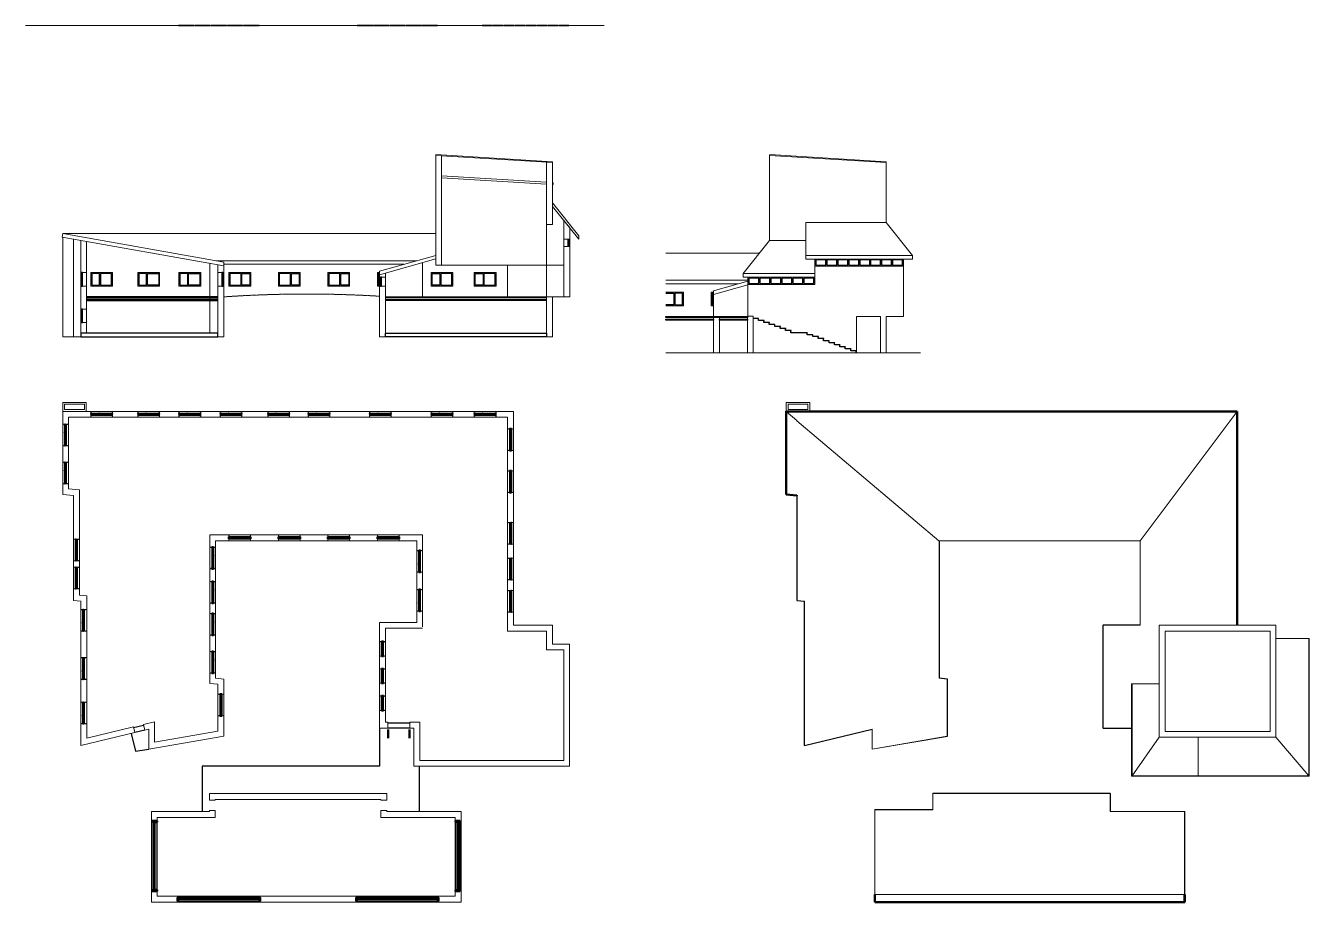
# Model space of a CAD drawing. Header units: inches. Extents: x -2539 to 2593, y -3508 to 2976.
# Drawn here: x -1662 to 2593, y -3508 to -602 of the extents above; entities that cross this region are included whole.
import ezdxf

# ---------------------------------------------------------------- set-up
doc = ezdxf.new("R2010")
doc.units = ezdxf.units.IN
doc.header["$MEASUREMENT"] = 0
doc.linetypes.add('Dash 1_16_', pattern=[0.125, 0.0625, -0.0625])
for name, color, linetype, lineweight in [('A-CLNG', 13, 'Continuous', 30), ('A-DOOR', 31, 'Continuous', 30), ('A-DOOR-GLAZ', 31, 'Continuous', 50), ('A-FLOR', 140, 'Continuous', 30), ('A-GLAZ', 151, 'Continuous', 30), ('A-ROOF', 132, 'Continuous', 13), ('A-ROOF-MCUT', 132, 'Continuous', 50), ('A-ROOF-OTLN', 132, 'Continuous', 9), ('A-WALL', 113, 'Continuous', 13), ('C-TOPO', 7, 'Dash 1_16_', 9)]:
    doc.layers.add(name, color=color, linetype=linetype, lineweight=lineweight)
doc.layers.get('A-DOOR').off()

# ---------------------------------------------------------------- blocks, each defined once
blk = doc.blocks.new('Double-Glass 1 - 72_ x 78_-129571-Level 2')
at = {"layer": 'A-DOOR-GLAZ', "color": 50}
for p, q in [((-35, -42.6), (-35, -13.8)), ((35, -13.8), (35, -42.6))]:
    blk.add_line(p, q, dxfattribs=at)
blk = doc.blocks.new('Golden Proportion - Wood 6_w-135343-Level 2')
at = {"layer": 'A-GLAZ', "color": 50, "lineweight": 50}
for p, q in [((-34.8, 3), (-36, 3)), ((-34.8, 1), (-34.8, 3)), ((-32.8, 2.5), (-34.8, 2.5)), ((-34.8, 2.5), (-34.8, 1)), ((-34.8, 1), (-32.8, 1)), ((-33.5, 1), (-34.8, 1)), ((-33.5, -3), (-33.5, 1)), ((-32.8, 1), (-32.8, 2.5)), ((-9.5, 2), (-32.8, 2)), ((-32.8, 2), (-32.8, 1.5)), ((-32.8, 1.5), (-9.5, 1.5)), ((-7.5, 2.5), (-9.5, 2.5)), ((-9.5, 2.5), (-9.5, 1)), ((-9.5, 1.5), (-9.5, 2)), ((-9.5, 1), (-7.5, 1)), ((-7.5, 1), (-7.5, 2.5)), ((32.7, 2), (-7.5, 2)), ((-7.5, 2), (-7.5, 1.5)), ((-7.5, 1.5), (32.7, 1.5)), ((34.7, 2.5), (32.7, 2.5)), ((32.7, 2.5), (32.7, 1)), ((32.7, 1.5), (32.7, 2)), ((32.7, 1), (34.7, 1)), ((34.7, 1), (33.5, 1)), ((33.5, 1), (33.5, -3)), ((34.7, 3), (34.7, 1)), ((36, 3), (34.7, 3)), ((34.7, 1), (34.7, 2.5)), ((-36, -3), (-33.5, -3)), ((33.5, -3), (36, -3))]:
    blk.add_line(p, q, dxfattribs=at)
at = {"layer": 'A-GLAZ', "color": 10}
for p, q in [((34.7, 3), (-34.8, 3)), ((-32.8, 2.5), (-9.5, 2.5)), ((-9.5, 1), (-32.8, 1)), ((-7.5, 2.5), (32.7, 2.5)), ((32.7, 1), (-7.5, 1)), ((-33.5, -3), (33.5, -3))]:
    blk.add_line(p, q, dxfattribs=at)
blk = doc.blocks.new('Golden Proportion - Wood 6_w-135604-Level 2')
at = {"layer": 'A-GLAZ', "color": 50, "lineweight": 50}
for p, q in [((-36, 3), (-33.5, 3)), ((-33.5, 3), (-33.5, -1)), ((33.5, 3), (36, 3)), ((33.5, -1), (33.5, 3)), ((-34.8, -3), (-36, -3)), ((-34.8, -1), (-32.8, -1)), ((-34.8, -2.5), (-34.8, -1)), ((-33.5, -1), (-34.8, -1)), ((-34.8, -1), (-34.8, -3)), ((-32.8, -2.5), (-34.8, -2.5)), ((-32.8, -1), (-32.8, -2.5)), ((-32.8, -2), (-32.8, -1.5)), ((-32.8, -1.5), (-9.5, -1.5)), ((-9.5, -2), (-32.8, -2)), ((-9.5, -1), (-7.5, -1)), ((-9.5, -2.5), (-9.5, -1)), ((-9.5, -1.5), (-9.5, -2)), ((-7.5, -2.5), (-9.5, -2.5)), ((-7.5, -1), (-7.5, -2.5)), ((-7.5, -2), (-7.5, -1.5)), ((-7.5, -1.5), (32.7, -1.5)), ((32.7, -2), (-7.5, -2)), ((32.7, -1), (34.7, -1)), ((32.7, -2.5), (32.7, -1)), ((32.7, -1.5), (32.7, -2)), ((34.7, -2.5), (32.7, -2.5)), ((34.7, -1), (33.5, -1)), ((34.7, -1), (34.7, -2.5)), ((34.7, -3), (34.7, -1)), ((36, -3), (34.7, -3))]:
    blk.add_line(p, q, dxfattribs=at)
at = {"layer": 'A-GLAZ', "color": 10}
for p, q in [((33.5, 3), (-33.5, 3)), ((-34.8, -3), (34.7, -3)), ((-32.8, -1), (-9.5, -1)), ((-9.5, -2.5), (-32.8, -2.5)), ((-7.5, -1), (32.7, -1)), ((32.7, -2.5), (-7.5, -2.5))]:
    blk.add_line(p, q, dxfattribs=at)
blk = doc.blocks.new('Windows 1 - Windows 1-126976-Level 2')
at = {"layer": 'A-GLAZ'}
h = blk.add_hatch(color=10, dxfattribs=at)
h.paths.add_polyline_path([(575, -524.2), (575, -516.2), (577, -516.2), (577, -507.5), (572, -507.5), (572, -524.2)], flags=0)
h.paths.add_polyline_path([(802.7, -524.2), (805.7, -524.2), (805.7, -507.5), (800.7, -507.5), (800.7, -516.2), (802.7, -516.2)], flags=0)
for points in [[(802.7, -517.5), (802.7, -517), (575, -517), (575, -517.5)], [(650, -518.2), (650, -516.2), (647, -516.2), (647, -518.2)], [(730.7, -518.2), (730.7, -516.2), (727.7, -516.2), (727.7, -518.2)]]:
    blk.add_hatch(color=10, dxfattribs=at).paths.add_polyline_path(points, flags=0)
at = {"layer": 'A-GLAZ', "color": 50, "lineweight": 50}
for p, q in [((577, -507.5), (572, -507.5)), ((572, -507.5), (572, -524.2)), ((577, -516.2), (577, -507.5)), ((805.7, -507.5), (800.7, -507.5)), ((800.7, -507.5), (800.7, -516.2)), ((805.7, -524.2), (805.7, -507.5)), ((572, -524.2), (575, -524.2)), ((575, -524.2), (575, -516.2)), ((575, -516.2), (577, -516.2)), ((802.7, -517), (575, -517)), ((575, -517), (575, -517.5)), ((575, -517.5), (802.7, -517.5)), ((650, -516.2), (647, -516.2)), ((647, -516.2), (647, -518.2)), ((647, -518.2), (650, -518.2)), ((650, -518.2), (650, -516.2)), ((730.7, -516.2), (727.7, -516.2)), ((727.7, -516.2), (727.7, -518.2)), ((727.7, -518.2), (730.7, -518.2)), ((730.7, -518.2), (730.7, -516.2)), ((800.7, -516.2), (802.7, -516.2)), ((802.7, -516.2), (802.7, -524.2)), ((802.7, -517.5), (802.7, -517)), ((802.7, -524.2), (805.7, -524.2))]:
    blk.add_line(p, q, dxfattribs=at)
at = {"layer": 'A-GLAZ', "color": 10}
for p, q in [((800.7, -507.5), (577, -507.5)), ((802.7, -524.2), (575, -524.2)), ((647, -516.2), (577, -516.2)), ((727.7, -516.2), (650, -516.2)), ((800.7, -516.2), (730.7, -516.2))]:
    blk.add_line(p, q, dxfattribs=at)
blk = doc.blocks.new('Windows 2 - Windows 2-128920-Level 2')
at = {"layer": 'A-GLAZ'}
h = blk.add_hatch(color=10, dxfattribs=at)
h.paths.add_polyline_path([(572, 481.4), (576, 481.4), (576, 489.4), (574, 489.4), (574, 495.4), (572, 495.4), (572, 487.8)], flags=0)
h.paths.add_polyline_path([(801.7, 481.4), (805.7, 481.4), (805.7, 495.4), (803.7, 495.4), (803.7, 489.4), (801.7, 489.4), (801.7, 487.8)], flags=0)
h.paths.add_polyline_path([(647, 488.4), (650, 488.4), (650, 490.4), (647, 490.4)], flags=0)
h.paths.add_polyline_path([(727.7, 488.4), (730.7, 488.4), (730.7, 490.4), (727.7, 490.4)], flags=0)
blk.add_hatch(color=10, dxfattribs=at).paths.add_polyline_path([(803.7, 489.1), (803.7, 489.6), (574, 489.6), (574, 489.1)], flags=0)
at = {"layer": 'A-GLAZ', "color": 50, "lineweight": 50}
for p, q in [((574, 495.4), (572, 495.4)), ((572, 495.4), (572, 481.4)), ((572, 481.4), (576, 481.4)), ((574, 489.4), (574, 495.4)), ((803.7, 489.6), (574, 489.6)), ((574, 489.6), (574, 489.1)), ((576, 489.4), (574, 489.4)), ((574, 489.1), (803.7, 489.1)), ((576, 481.4), (576, 489.4)), ((650, 490.4), (647, 490.4)), ((647, 490.4), (647, 488.4)), ((647, 488.4), (650, 488.4)), ((650, 488.4), (650, 490.4)), ((730.7, 490.4), (727.7, 490.4)), ((727.7, 490.4), (727.7, 488.4)), ((727.7, 488.4), (730.7, 488.4)), ((730.7, 488.4), (730.7, 490.4)), ((803.7, 489.4), (801.7, 489.4)), ((801.7, 489.4), (801.7, 481.4)), ((801.7, 481.4), (805.7, 481.4)), ((803.7, 495.4), (803.7, 489.4)), ((805.7, 495.4), (803.7, 495.4)), ((803.7, 489.1), (803.7, 489.6)), ((805.7, 481.4), (805.7, 495.4))]:
    blk.add_line(p, q, dxfattribs=at)
at = {"layer": 'A-GLAZ', "color": 10}
for p, q in [((574, 495.4), (803.7, 495.4)), ((576, 481.4), (801.7, 481.4))]:
    blk.add_line(p, q, dxfattribs=at)
blk = doc.blocks.new('Golden Proportion - Wood 6_w-136416-Level 2')
at = {"layer": 'A-GLAZ', "color": 50, "lineweight": 50}
for p, q in [((-34.8, 3), (-36, 3)), ((-36, 3), (-36, -3)), ((-34.8, 1), (-34.8, 3)), ((-32.8, 2.5), (-34.8, 2.5)), ((-34.8, 2.5), (-34.8, 1)), ((-34.8, 1), (-32.8, 1)), ((-33.5, 1), (-34.8, 1)), ((-33.5, -3), (-33.5, 1)), ((-32.8, 1), (-32.8, 2.5)), ((-9.5, 2), (-32.8, 2)), ((-32.8, 2), (-32.8, 1.5)), ((-32.8, 1.5), (-9.5, 1.5)), ((-7.5, 2.5), (-9.5, 2.5)), ((-9.5, 2.5), (-9.5, 1)), ((-9.5, 1.5), (-9.5, 2)), ((-9.5, 1), (-7.5, 1)), ((-7.5, 1), (-7.5, 2.5)), ((32.7, 2), (-7.5, 2)), ((-7.5, 2), (-7.5, 1.5)), ((-7.5, 1.5), (32.7, 1.5)), ((34.7, 2.5), (32.7, 2.5)), ((32.7, 2.5), (32.7, 1)), ((32.7, 1.5), (32.7, 2)), ((32.7, 1), (34.7, 1)), ((34.7, 1), (33.5, 1)), ((33.5, 1), (33.5, -3)), ((34.7, 3), (34.7, 1)), ((36, 3), (34.7, 3)), ((34.7, 1), (34.7, 2.5)), ((36, -3), (36, 3)), ((-36, -3), (-33.5, -3)), ((33.5, -3), (36, -3))]:
    blk.add_line(p, q, dxfattribs=at)
at = {"layer": 'A-GLAZ', "color": 10}
for p, q in [((34.7, 3), (-34.8, 3)), ((-32.8, 2.5), (-9.5, 2.5)), ((-9.5, 1), (-32.8, 1)), ((-7.5, 2.5), (32.7, 2.5)), ((32.7, 1), (-7.5, 1)), ((-33.5, -3), (33.5, -3))]:
    blk.add_line(p, q, dxfattribs=at)
blk = doc.blocks.new('Golden Proportion - Wood 4_w-136637-Level 2')
at = {"layer": 'A-GLAZ', "color": 50, "lineweight": 50}
for p, q in [((-22.8, 3), (-24, 3)), ((-24, 3), (-24, -3)), ((-22.8, 1), (-22.8, 3)), ((-20.8, 2.5), (-22.8, 2.5)), ((-22.8, 2.5), (-22.8, 1)), ((-22.8, 1), (-20.8, 1)), ((-21.5, 1), (-22.8, 1)), ((-21.5, -3), (-21.5, 1)), ((-20.8, 1), (-20.8, 2.5)), ((-6.7, 2), (-20.8, 2)), ((-20.8, 2), (-20.8, 1.5)), ((-20.8, 1.5), (-6.7, 1.5)), ((-4.7, 2.5), (-6.7, 2.5)), ((-6.7, 2.5), (-6.7, 1)), ((-6.7, 1.5), (-6.7, 2)), ((-6.7, 1), (-4.7, 1)), ((-4.7, 1), (-4.7, 2.5)), ((20.7, 2), (-4.7, 2)), ((-4.7, 2), (-4.7, 1.5)), ((-4.7, 1.5), (20.7, 1.5)), ((22.7, 2.5), (20.7, 2.5)), ((20.7, 2.5), (20.7, 1)), ((20.7, 1.5), (20.7, 2)), ((20.7, 1), (22.7, 1)), ((22.7, 1), (21.5, 1)), ((21.5, 1), (21.5, -3)), ((22.7, 3), (22.7, 1)), ((24, 3), (22.7, 3)), ((22.7, 1), (22.7, 2.5)), ((24, -3), (24, 3)), ((-24, -3), (-21.5, -3)), ((21.5, -3), (24, -3))]:
    blk.add_line(p, q, dxfattribs=at)
at = {"layer": 'A-GLAZ', "color": 10}
for p, q in [((22.7, 3), (-22.8, 3)), ((-20.8, 2.5), (-6.7, 2.5)), ((-6.7, 1), (-20.8, 1)), ((-4.7, 2.5), (20.7, 2.5)), ((20.7, 1), (-4.7, 1)), ((-21.5, -3), (21.5, -3))]:
    blk.add_line(p, q, dxfattribs=at)
blk = doc.blocks.new('Golden Proportion - Wood 6_w-V1-Level 2')
at = {"layer": 'A-GLAZ', "color": 50, "lineweight": 50}
for p, q in [((-34.8, 3), (-36, 3)), ((-36, 3), (-36, -3)), ((-34.8, 1), (-34.8, 3)), ((-32.8, 2.5), (-34.8, 2.5)), ((-34.8, 2.5), (-34.8, 1)), ((-34.8, 1), (-32.8, 1)), ((-33.5, 1), (-34.8, 1)), ((-33.5, -3), (-33.5, 1)), ((-32.8, 1), (-32.8, 2.5)), ((-9.5, 2), (-32.8, 2)), ((-32.8, 2), (-32.8, 1.5)), ((-32.8, 1.5), (-9.5, 1.5)), ((-7.5, 2.5), (-9.5, 2.5)), ((-9.5, 2.5), (-9.5, 1)), ((-9.5, 1.5), (-9.5, 2)), ((-9.5, 1), (-7.5, 1)), ((-7.5, 1), (-7.5, 2.5)), ((32.7, 2), (-7.5, 2)), ((-7.5, 2), (-7.5, 1.5)), ((-7.5, 1.5), (32.7, 1.5)), ((34.7, 2.5), (32.7, 2.5)), ((32.7, 2.5), (32.7, 1)), ((32.7, 1.5), (32.7, 2)), ((32.7, 1), (34.7, 1)), ((34.7, 1), (33.5, 1)), ((33.5, 1), (33.5, -3)), ((34.7, 3), (34.7, 1)), ((36, 3), (34.7, 3)), ((34.7, 1), (34.7, 2.5)), ((36, -3), (36, 3)), ((-36, -3), (-33.5, -3)), ((33.5, -3), (36, -3))]:
    blk.add_line(p, q, dxfattribs=at)
at = {"layer": 'A-GLAZ', "color": 10}
for p, q in [((34.7, 3), (-34.8, 3)), ((-32.8, 2.5), (-9.5, 2.5)), ((-9.5, 1), (-32.8, 1)), ((-7.5, 2.5), (32.7, 2.5)), ((32.7, 1), (-7.5, 1)), ((-33.5, -3), (33.5, -3))]:
    blk.add_line(p, q, dxfattribs=at)
blk = doc.blocks.new('Chimney - Chimney-126275-Level 3')
at = {"layer": 'A-WALL', "color": 8, "lineweight": 20}
for p, q in [((-784.2, -743), (-814.2, -743)), ((-814.2, -743), (-814.2, -821)), ((-808.2, -749), (-790.2, -749)), ((-808.2, -815), (-808.2, -749)), ((-790.2, -749), (-790.2, -815)), ((-784.2, -821), (-784.2, -743)), ((-814.2, -821), (-784.2, -821)), ((-790.2, -815), (-808.2, -815))]:
    blk.add_line(p, q, dxfattribs=at)

msp = doc.modelspace()

# ---------------------------------------------------------------- hatches: boundary and pattern name
at = {"layer": 'A-GLAZ'}
h = msp.add_hatch(color=10, dxfattribs=at)
h.paths.add_polyline_path([(-1158.1, -3504), (-1156.1, -3504), (-1156.1, -3497), (-1154.8, -3497), (-1154.8, -3492), (-1158.1, -3492)], flags=0)
h.paths.add_polyline_path([(-888.4, -3497), (-887.1, -3497), (-887.1, -3504), (-885.1, -3504), (-885.1, -3492), (-888.4, -3492)], flags=0)
for points in [[(-1156.1, -3497.3), (-887.1, -3497.3), (-887.1, -3496.8), (-1156.1, -3496.8)], [(-564.5, -3497.3), (-295.5, -3497.3), (-295.5, -3496.8), (-564.5, -3496.8)]]:
    msp.add_hatch(color=10, dxfattribs=at).paths.add_polyline_path(points, flags=0)
h = msp.add_hatch(color=10, dxfattribs=at)
h.paths.add_polyline_path([(-566.5, -3504), (-564.5, -3504), (-564.5, -3497), (-563.2, -3497), (-563.2, -3492), (-566.5, -3492)], flags=0)
h.paths.add_polyline_path([(-296.8, -3492), (-296.8, -3497), (-295.5, -3497), (-295.5, -3504), (-293.5, -3504), (-293.5, -3492)], flags=0)

# ---------------------------------------------------------------- linework, layer by layer
at = {"layer": 'A-CLNG'}
for p, q in [((-1024.8, -1510.3), (-1459.8, -1510.3)), ((-1459.8, -1513.3), (-1024.8, -1513.3)), ((-469.3, -1510.3), (64.5, -1510.3)), ((64.5, -1513.3), (-469.3, -1513.3))]:
    msp.add_line(p, q, dxfattribs=at)
for points in [[(617.7, -1578.4), (459.7, -1578.4), (459.7, -1575.4), (617.7, -1575.4)], [(730, -1578.4), (637.4, -1578.4), (637.4, -1575.4), (730, -1575.4)]]:
    msp.add_lwpolyline(points, close=True, dxfattribs=at)
at = {"layer": 'A-FLOR'}
for p, q in [((-1024.8, -1501.2), (-1459.8, -1501.2)), ((-1024.8, -1504.1), (-1459.8, -1504.1)), ((-469.3, -1501.2), (64.5, -1501.2)), ((64.5, -1504.1), (-469.3, -1504.1)), ((767.5, -1573), (749.6, -1573)), ((766.6, -1574.8), (767.5, -1573.7)), ((767.5, -1573.7), (767.5, -1573)), ((766.6, -1579.7), (766.6, -1574.8)), ((785.6, -1579.7), (766.6, -1579.7)), ((784.6, -1581.4), (785.6, -1580.5)), ((784.6, -1586.3), (784.6, -1581.4)), ((803.6, -1586.3), (784.6, -1586.3)), ((785.6, -1580.5), (785.6, -1579.7)), ((802.5, -1588), (803.6, -1587.1)), ((802.5, -1593.1), (802.5, -1588)), ((821.5, -1593.1), (802.5, -1593.1)), ((803.6, -1587.1), (803.6, -1586.3)), ((820.6, -1594.8), (821.5, -1593.7)), ((820.6, -1599.7), (820.6, -1594.8)), ((839.6, -1599.7), (820.6, -1599.7)), ((821.5, -1593.7), (821.5, -1593.1)), ((838.5, -1601.4), (839.6, -1600.4)), ((838.5, -1606.3), (838.5, -1601.4)), ((857.5, -1606.3), (838.5, -1606.3)), ((839.6, -1600.4), (839.6, -1599.7)), ((856.5, -1608), (857.5, -1607.2)), ((856.5, -1612.9), (856.5, -1608)), ((875.7, -1612.9), (856.5, -1612.9)), ((857.5, -1607.2), (857.5, -1606.3)), ((874.6, -1614.6), (875.7, -1613.8)), ((874.6, -1619.8), (874.6, -1614.6)), ((875.7, -1613.8), (875.7, -1612.9)), ((929.6, -1619.8), (874.6, -1619.8)), ((928.6, -1621.5), (929.6, -1620.4)), ((928.6, -1626.4), (928.6, -1621.5)), ((947.1, -1626.4), (928.6, -1626.4)), ((929.6, -1620.4), (929.6, -1619.8)), ((946.7, -1628.1), (947.6, -1627)), ((946.7, -1633), (946.7, -1628.1)), ((965.7, -1633), (946.7, -1633)), ((947.6, -1627), (947.1, -1626.4)), ((964.6, -1634.7), (965.7, -1633.8)), ((964.6, -1639.6), (964.6, -1634.7)), ((983.6, -1639.6), (964.6, -1639.6)), ((965.7, -1633.8), (965.7, -1633)), ((982.5, -1641.5), (983.6, -1640.5)), ((982.5, -1646.4), (982.5, -1641.5)), ((1001.5, -1646.4), (982.5, -1646.4)), ((983.6, -1640.5), (983.6, -1639.6)), ((1000.7, -1648.1), (1001.5, -1647.1)), ((1000.7, -1653), (1000.7, -1648.1)), ((1019.7, -1653), (1000.7, -1653)), ((1001.5, -1647.1), (1001.5, -1646.4)), ((1018.6, -1654.8), (1019.7, -1653.7)), ((1018.6, -1659.7), (1018.6, -1654.8)), ((1019.7, -1653.7), (1019.7, -1653)), ((1037.6, -1659.7), (1018.6, -1659.7)), ((1036.5, -1661.4), (1037.6, -1660.5)), ((1036.5, -1666.3), (1036.5, -1661.4)), ((1055.7, -1666.3), (1036.5, -1666.3)), ((1037.6, -1660.5), (1037.6, -1659.7)), ((1054.6, -1668.2), (1055.7, -1667.1)), ((1054.6, -1673.1), (1054.6, -1668.2)), ((1073.6, -1673.1), (1054.6, -1673.1)), ((1055.7, -1667.1), (1055.7, -1666.3)), ((1072.6, -1674.8), (1073.6, -1673.7)), ((1072.6, -1679.7), (1072.6, -1674.8)), ((1091.6, -1679.7), (1072.6, -1679.7)), ((1073.6, -1673.7), (1073.6, -1673.1)), ((1090.7, -1681.4), (1091.6, -1680.4)), ((1090.7, -1686.3), (1090.7, -1681.4)), ((1091.6, -1680.4), (1091.6, -1679.7)), ((-1304.1, -2927.9), (-1271, -2920)), ((-488.8, -2930.4), (-488.8, -3056.7)), ((-461, -2913.2), (-389, -2913.2)), ((-389, -2930.4), (-461, -2930.4)), ((-1312.5, -2947.7), (-1297.8, -3007.1)), ((-1267, -2936.8), (-1300, -2944.7)), ((-1297.8, -3007.1), (-1254.1, -2999.5)), ((-488.8, -3056.7), (-1077.1, -3056.7)), ((-1077.1, -3056.7), (-1077.1, -3206.7)), ((-357, -3206.7), (-357, -3056.7))]:
    msp.add_line(p, q, dxfattribs=at)
for points in [[(730, -1569.4), (459.7, -1569.4), (459.7, -1566.4), (730, -1566.4)], [(-1479.2, -1633.2), (-1024.8, -1633.2), (-1024.8, -1621.3), (-1479.2, -1621.3)], [(-469.3, -1621.3), (64.5, -1621.3), (64.5, -1633.2), (-469.3, -1633.2)]]:
    msp.add_lwpolyline(points, close=True, dxfattribs=at)
at = {"layer": 'A-GLAZ', "color": 50, "lineweight": 50}
for p, q in [((-1158.1, -3492), (-1158.1, -3504)), ((-1154.8, -3492), (-1158.1, -3492)), ((-1158.1, -3504), (-1156.1, -3504)), ((-887.1, -3496.8), (-1156.1, -3496.8)), ((-1156.1, -3504), (-1156.1, -3496.8)), ((-1156.1, -3497), (-1154.8, -3497)), ((-1156.1, -3497.3), (-887.1, -3497.3)), ((-1154.8, -3497), (-1154.8, -3492)), ((-885.1, -3492), (-888.4, -3492)), ((-888.4, -3492), (-888.4, -3497)), ((-888.4, -3497), (-887.1, -3497)), ((-887.1, -3496.8), (-887.1, -3504)), ((-887.1, -3504), (-885.1, -3504)), ((-885.1, -3504), (-885.1, -3492)), ((-566.5, -3492), (-566.5, -3504)), ((-563.2, -3492), (-566.5, -3492)), ((-566.5, -3504), (-564.5, -3504)), ((-295.5, -3496.8), (-564.5, -3496.8)), ((-564.5, -3504), (-564.5, -3496.8)), ((-564.5, -3497), (-563.2, -3497)), ((-564.5, -3497.3), (-295.5, -3497.3)), ((-563.2, -3497), (-563.2, -3492)), ((-293.5, -3492), (-296.8, -3492)), ((-296.8, -3492), (-296.8, -3497)), ((-296.8, -3497), (-295.5, -3497)), ((-295.5, -3496.8), (-295.5, -3504)), ((-295.5, -3504), (-293.5, -3504)), ((-293.5, -3504), (-293.5, -3492))]:
    msp.add_line(p, q, dxfattribs=at)
at = {"layer": 'A-GLAZ', "color": 10}
for p, q in [((-1156.1, -3504), (-887.1, -3504)), ((-888.4, -3492), (-1154.8, -3492)), ((-564.5, -3504), (-295.5, -3504)), ((-296.8, -3492), (-563.2, -3492))]:
    msp.add_line(p, q, dxfattribs=at)
at = {"layer": 'A-GLAZ', "extrusion": (0, -1, 6.12323e-17), "elevation": 602.4}
for points in [[(-1155.1, -60.3), (-1103.3, -60.3), (-1103.3, 30.8), (-1155.1, 30.8)], [(-1100.3, -60.3), (-1050, -60.3), (-1050, 30.8), (-1100.3, 30.8)], [(-1047, -60.3), (-996.4, -60.3), (-996.4, 30.8), (-1047, 30.8)], [(-993.4, -60.3), (-943.1, -60.3), (-943.1, 30.8), (-993.4, 30.8)], [(-940.1, -60.3), (-888.3, -60.3), (-888.3, 30.8), (-940.1, 30.8)], [(-563.4, -60.3), (-511.5, -60.3), (-511.5, 30.8), (-563.4, 30.8)], [(-508.5, -60.3), (-458.2, -60.3), (-458.2, 30.8), (-508.5, 30.8)], [(-455.2, -60.3), (-404.6, -60.3), (-404.6, 30.8), (-455.2, 30.8)], [(-401.6, -60.3), (-351.3, -60.3), (-351.3, 30.8), (-401.6, 30.8)], [(-348.3, -60.3), (-296.5, -60.3), (-296.5, 30.8), (-348.3, 30.8)], [(-149.3, 106.5), (-116.2, 106.5), (-116.2, 124), (-149.3, 124)], [(-113, 106.5), (-79.9, 106.5), (-79.9, 124), (-113, 124)], [(-76.7, 106.5), (-43.7, 106.5), (-43.7, 124), (-76.7, 124)], [(-40.3, 106.5), (-7.2, 106.5), (-7.2, 124), (-40.3, 124)], [(-4, 106.5), (29.1, 106.5), (29.1, 124), (-4, 124)], [(32.3, 106.5), (65.3, 106.5), (65.3, 124), (32.3, 124)], [(68.5, 106.5), (101.6, 106.5), (101.6, 124), (68.5, 124)], [(104.8, 106.5), (137.9, 106.5), (137.9, 124), (104.8, 124)]]:
    msp.add_lwpolyline(points, close=True, dxfattribs=at)
at = {"layer": 'A-GLAZ'}
for points in [[(136.6, -1310.4), (138.7, -1310.4), (138.7, -1334.5), (136.6, -1334.5)], [(957.2, -1396.4), (990.2, -1396.4), (990.2, -1378.9), (957.2, -1378.9)], [(993.4, -1396.4), (1026.5, -1396.4), (1026.5, -1378.9), (993.4, -1378.9)], [(1029.7, -1396.4), (1062.8, -1396.4), (1062.8, -1378.9), (1029.7, -1378.9)], [(1066.2, -1396.4), (1099.2, -1396.4), (1099.2, -1378.9), (1066.2, -1378.9)], [(1102.4, -1396.4), (1135.5, -1396.4), (1135.5, -1378.9), (1102.4, -1378.9)], [(1138.7, -1396.4), (1171.8, -1396.4), (1171.8, -1378.9), (1138.7, -1378.9)], [(1175, -1396.4), (1208, -1396.4), (1208, -1378.9), (1175, -1378.9)], [(1211.2, -1396.4), (1244.3, -1396.4), (1244.3, -1378.9), (1211.2, -1378.9)], [(-1476.2, -1465.3), (-1473.2, -1465.3), (-1473.2, -1420.7), (-1476.2, -1420.7)], [(-1442.9, -1462.1), (-1416.9, -1462.1), (-1416.9, -1423.7), (-1442.9, -1423.7)], [(-1413.9, -1462.1), (-1377, -1462.1), (-1377, -1423.7), (-1413.9, -1423.7)], [(-1287, -1462.1), (-1261, -1462.1), (-1261, -1423.7), (-1287, -1423.7)], [(-1258, -1423.7), (-1220.8, -1423.7), (-1220.8, -1462.1), (-1258, -1462.1)], [(-1150.9, -1462.1), (-1124.8, -1462.1), (-1124.8, -1423.7), (-1150.9, -1423.7)], [(-1121.9, -1423.7), (-1084.7, -1423.7), (-1084.7, -1462.1), (-1121.9, -1462.1)], [(-1011.4, -1465.3), (-1008.4, -1465.3), (-1008.4, -1420.7), (-1011.4, -1420.7)], [(-948, -1423.7), (-985.1, -1423.7), (-985.1, -1462.1), (-948, -1462.1)], [(-919, -1462.1), (-945, -1462.1), (-945, -1423.7), (-919, -1423.7)], [(-783.9, -1423.7), (-821.1, -1423.7), (-821.1, -1462.1), (-783.9, -1462.1)], [(-754.9, -1462.1), (-781, -1462.1), (-781, -1423.7), (-754.9, -1423.7)], [(-620.1, -1423.7), (-657.2, -1423.7), (-657.2, -1462.1), (-620.1, -1462.1)], [(-591.1, -1462.1), (-617.1, -1462.1), (-617.1, -1423.7), (-591.1, -1423.7)], [(-485.7, -1465.3), (-482.7, -1465.3), (-482.7, -1435.7), (-485.7, -1435.7)], [(-314.8, -1423.7), (-289, -1423.7), (-289, -1462.1), (-314.8, -1462.1)], [(-285.8, -1462.1), (-248.9, -1462.1), (-248.9, -1423.7), (-285.8, -1423.7)], [(-171.9, -1423.7), (-145.9, -1423.7), (-145.9, -1462.1), (-171.9, -1462.1)], [(-142.9, -1462.1), (-105.8, -1462.1), (-105.8, -1423.7), (-142.9, -1423.7)], [(735.3, -1456.4), (768.1, -1456.4), (768.1, -1438.9), (735.3, -1438.9)], [(771.8, -1456.4), (804.6, -1456.4), (804.6, -1438.9), (771.8, -1438.9)], [(808, -1456.4), (841.1, -1456.4), (841.1, -1438.9), (808, -1438.9)], [(844.5, -1456.4), (877.6, -1456.4), (877.6, -1438.9), (844.5, -1438.9)], [(881, -1456.4), (914.1, -1456.4), (914.1, -1438.9), (881, -1438.9)], [(917.5, -1456.4), (950.3, -1456.4), (950.3, -1438.9), (917.5, -1438.9)], [(489.5, -1527.4), (515.6, -1527.4), (515.6, -1488.8), (489.5, -1488.8)], [(-1476.2, -1586.5), (-1473.2, -1586.5), (-1473.2, -1541.9), (-1476.2, -1541.9)]]:
    msp.add_lwpolyline(points, close=True, dxfattribs=at)
for points in [[(-488.7, -1423.7), (-493, -1423.7), (-493, -1462.1), (-488.7, -1462.1)], [(459.7, -1488.8), (486.5, -1488.8), (486.5, -1527.4), (459.7, -1527.4)], [(617.7, -1488.8), (613.5, -1488.8), (613.5, -1527.4), (617.7, -1527.4)]]:
    msp.add_lwpolyline(points, dxfattribs=at)
at = {"layer": 'A-ROOF', "extrusion": (0, -1, 6.12323e-17)}
for p, q in [((-1661.8, -602.4, -183.4), (255, -602.4, -183.4)), ((-1245.2, -602.4, 94.3), (-1539.1, -602.4, 146.6)), ((-1539.1, -602.4, 146.6), (-1539.1, -602.4, 134.7)), ((-1539.1, -602.4, 146.6), (-1245.2, -602.4, 146.6)), ((-1503.3, -602.4, 128.3), (-1503.3, -602.4, 140.2)), ((-1479.2, -602.4, 124), (-1479.2, -602.4, 135.9)), ((-1254.1, -602.4, 83.9), (-1254.1, -602.4, 95.9)), ((-1245.2, -602.4, 82.4), (-1245.2, -602.4, 94.3)), ((-1245.2, -602.4, 94.3), (-1245.2, -602.4, 146.6)), ((-1245.2, -602.4, 146.6), (-336.3, -602.4, 146.6)), ((-339.4, -602.4, 142.8), (-1245.2, -602.4, 142.8)), ((-218.8, -602.4, 142.8), (-339.4, -602.4, 142.8)), ((-339.4, -602.4, 142.8), (-302.7, -602.4, 188.6)), ((-302.7, -602.4, 188.6), (-182.6, -602.4, 188.6)), ((-302.4, -602.4, 473.6), (-302.7, -602.4, 470.7)), ((84.1, -602.4, 449.7), (-302.4, -602.4, 473.6)), ((-218.8, -602.4, 130.8), (-218.8, -602.4, 142.8)), ((-182.6, -602.4, 139.3), (-182.6, -602.4, 248.6)), ((-182.6, -602.4, 248.6), (83.9, -602.4, 248.6)), ((83.9, -602.4, 248.6), (171.4, -602.4, 139.3)), ((83.9, -602.4, 446.8), (84.1, -602.4, 449.7))]:
    msp.add_line(p, q, dxfattribs=at)
at = {"layer": 'A-ROOF'}
for p, q in [((804, -1029.3), (803.8, -1032.2)), ((1190.5, -1053.2), (804, -1029.3)), ((1190.3, -1056.1), (1190.5, -1053.2)), ((-283.2, -1100.1), (64.5, -1121.5)), ((64.5, -1127.9), (-283.2, -1106.5)), ((83.9, -1122.7), (86.9, -1122.9)), ((86.9, -1129.3), (83.9, -1129.1)), ((86.9, -1122.9), (86.9, -1129.3)), ((923.9, -1363.6), (923.9, -1254.3)), ((923.9, -1254.3), (1190.3, -1254.3)), ((1190.3, -1254.3), (1277.8, -1363.6)), ((-1539.1, -1291.2), (-1541.2, -1302.8)), ((-1541.2, -1302.8), (-1005.4, -1397.9)), ((-302.7, -1291.2), (-1539.1, -1291.2)), ((-1005.4, -1386), (-1539, -1290.7)), ((716.3, -1423.7), (803.8, -1314.3)), ((803.8, -1314.3), (923.9, -1314.3)), ((459.7, -1356.3), (770.1, -1356.3)), ((-1031.7, -1381.3), (-365.7, -1381.3)), ((-1005.4, -1397.9), (-1005.4, -1386)), ((-408.5, -1393.2), (-1005.4, -1393.2)), ((-302.7, -1375.5), (-488.7, -1427.8)), ((-346.2, -1387.7), (-346.2, -1501.2)), ((-64.6, -1395.8), (-64.6, -1501.2)), ((731.9, -1446.3), (459.7, -1446.3)), ((716.3, -1423.7), (953.7, -1423.7)), ((716.3, -1435.7), (716.3, -1423.7)), ((953.7, -1435.7), (716.3, -1435.7)), ((459.7, -1458.3), (698.2, -1458.3)), ((731.9, -1448.9), (617.7, -1480.9)), ((617.7, -1492.8), (731.9, -1460.8)), ((617.7, -1480.9), (617.7, -1492.8)), ((731.9, -1460.8), (731.9, -1448.9)), ((459.7, -1686.3), (1303.5, -1686.3)), ((893.8, -1910.3), (859, -1880.8)), ((893.8, -1911.6), (1364.2, -2309.3)), ((2352.9, -1880.8), (2032.4, -2309.3)), ((2352.9, -2588.9), (2352.9, -1880.8)), ((859, -2155.7), (895, -2158.9)), ((895, -2158.9), (895, -2507.6)), ((1364.2, -2309.3), (2032.4, -2309.3)), ((1365.8, -2764.5), (1365.8, -2310.1)), ((2032.4, -2309.3), (2032.4, -2588.9)), ((895, -2507.6), (919, -2509.7)), ((919, -2509.7), (919, -2987.7)), ((2031.6, -2588.9), (1909.3, -2588.9)), ((1909.3, -2588.9), (1909.3, -2930.4)), ((2329.9, -2588.9), (2352.9, -2588.9)), ((2592.5, -2632.9), (2481.9, -2632.9)), ((2590.6, -2632.9), (2590.6, -3087.9)), ((1392.8, -2767.5), (1365.8, -2764.5)), ((1392.8, -2957), (1392.8, -2767.5)), ((2095.4, -2783.9), (2003.4, -2783.9)), ((2005.4, -2783.9), (2005.4, -3087.9)), ((919, -2987.7), (1144, -2933.7)), ((1144, -2934.5), (1144, -2999.5)), ((1909.3, -2930.4), (2003.4, -2930.4)), ((1144, -2999.5), (1392.8, -2957)), ((2095.4, -2960.4), (2005.4, -3087.9)), ((2224.4, -2960.4), (2224.4, -3087.9)), ((2481.9, -2960.4), (2590.6, -3087.9)), ((2005.4, -3087.9), (2590.6, -3087.9)), ((1932.9, -3147), (1345.3, -3147)), ((1345.3, -3147), (1345.3, -3200.2)), ((1932.9, -3206), (1932.9, -3147)), ((1345.3, -3201), (1153, -3201)), ((1153, -3201), (1153, -3481.3)), ((2179.1, -3206.7), (1932.9, -3206.7)), ((2179.1, -3481.3), (2179.1, -3206.7)), ((2179.1, -3481.3), (1153, -3481.3))]:
    msp.add_line(p, q, dxfattribs=at)
at = {"layer": 'A-ROOF', "extrusion": (0, -1, 6.12323e-17), "elevation": 602.4}
msp.add_lwpolyline([(-218.8, 130.8), (-1245.2, 130.8)], dxfattribs=at)
for points in [[(-218.8, 67.2), (-152.7, 67.2), (-152.7, 79.2), (-218.8, 79.2)], [(-182.6, 127.2), (171.4, 127.2), (171.4, 139.3), (-182.6, 139.3)]]:
    msp.add_lwpolyline(points, close=True, dxfattribs=at)
at = {"layer": 'A-ROOF'}
for points in [[(83.9, -1056.1), (84.1, -1053.2), (-302.4, -1029.3), (-302.7, -1032.2)], [(83.9, -1189), (171.4, -1298.5), (171.4, -1310.4), (83.9, -1201.2)], [(923.9, -1375.7), (1277.8, -1375.7), (1277.8, -1363.6), (923.9, -1363.6)]]:
    msp.add_lwpolyline(points, close=True, dxfattribs=at)
msp.add_lwpolyline([(-488.7, -1427.8), (-488.7, -1415.8), (-302.7, -1363.6), (-302.7, -1375.5)], dxfattribs=at)
at = {"layer": 'A-ROOF-MCUT'}
for p, q in [((858.2, -1880.8), (858.2, -2155.7)), ((858.2, -1880.8), (2353.6, -1881.6)), ((859, -2155.7), (859, -1880.1)), ((2353.6, -1880.8), (859, -1880.1)), ((2353.6, -2588.9), (2353.6, -1880.8)), ((858.2, -2155.7), (859, -2155.7)), ((859, -2155.7), (858.9, -2156.4)), ((858.9, -2156.4), (893.8, -2159.5)), ((893.8, -2159.5), (893.8, -2158.7)), ((2352.9, -2588.9), (2353.6, -2588.9)), ((1153, -3481.3), (1152.3, -3481.3)), ((1152.3, -3481.3), (1152.3, -3506.8)), ((1153, -3507.5), (1153, -3481.3)), ((2179.9, -3481.3), (2179.1, -3481.3)), ((2179.1, -3481.3), (2179.1, -3507.5)), ((2179.9, -3506.8), (2179.9, -3481.3)), ((2179.9, -3506.8), (1152.3, -3506.8)), ((1153, -3507.5), (2179.1, -3507.5))]:
    msp.add_line(p, q, dxfattribs=at)
at = {"layer": 'A-ROOF-OTLN'}
for p, q in [((893.8, -2159.5), (894.9, -2159.6)), ((894.2, -2159.5), (894.2, -2507.6)), ((895, -2158.9), (894.9, -2159.6)), ((1364.2, -2310.1), (2032.4, -2310.1)), ((1366.5, -2764.5), (1366.5, -2310.1)), ((2031.6, -2309.3), (2031.6, -2588.9)), ((895, -2507.6), (894.2, -2507.6)), ((894.9, -2508.4), (895, -2507.6)), ((894.9, -2508.4), (918.9, -2510.5)), ((919, -2509.7), (918.9, -2510.5)), ((918.2, -2510.4), (918.2, -2987.7)), ((1908.6, -2588.9), (2032.4, -2588.9)), ((1908.6, -2588.9), (1908.6, -2930.4)), ((2031.6, -2588.2), (1909.3, -2588.2)), ((1909.3, -2931.2), (1909.3, -2588.2)), ((2591.4, -2632.9), (2591.4, -3088.6)), ((2592.5, -3089.8), (2592.5, -2632.9)), ((1365.8, -2764.5), (1365.9, -2763.7)), ((1366.5, -2764.5), (1365.8, -2764.5)), ((1392.9, -2766.7), (1366.5, -2763.8)), ((1392.9, -2766.7), (1392.8, -2767.5)), ((1392.8, -2767.5), (1393.5, -2767.5)), ((1393.5, -2957), (1393.5, -2767.5)), ((2003.4, -3089.8), (2003.4, -2783.9)), ((2004.6, -2783.9), (2004.6, -3088.6)), ((919.2, -2988.4), (1144.2, -2934.4)), ((1143.3, -2934.6), (1143.3, -2999.5)), ((1144, -2933.7), (1144.2, -2934.4)), ((1909.3, -2930.4), (1908.6, -2930.4)), ((1909.3, -2931.2), (2003.4, -2931.2)), ((1144.1, -3000.3), (1392.9, -2957.7)), ((1392.8, -2957), (1392.9, -2957.7)), ((1393.5, -2957), (1392.8, -2957)), ((919, -2987.7), (918.2, -2987.7)), ((919.2, -2988.4), (919, -2987.7)), ((1144, -2999.5), (1143.3, -2999.5)), ((1144.1, -3000.3), (1144, -2999.5)), ((2592.5, -3089.8), (2003.4, -3089.8)), ((2004.6, -3088.6), (2591.4, -3088.6)), ((1344.6, -3147), (1344.6, -3200.2)), ((1344.6, -3147), (1933.6, -3147)), ((1345.3, -3201), (1345.3, -3146.2)), ((1932.9, -3146.2), (1345.3, -3146.2)), ((1932.9, -3146.2), (1932.9, -3206.7)), ((1933.6, -3206), (1933.6, -3147)), ((1152.3, -3201), (1152.3, -3481.3)), ((1152.3, -3201), (1153, -3201)), ((1153, -3201), (1153, -3200.2)), ((1345.3, -3200.2), (1153, -3200.2)), ((2179.1, -3206), (1932.9, -3206)), ((2179.1, -3206), (2179.1, -3206.7)), ((2179.1, -3206.7), (2179.9, -3206.7)), ((2179.9, -3481.3), (2179.9, -3206.7))]:
    msp.add_line(p, q, dxfattribs=at)
at = {"layer": 'A-WALL', "extrusion": (0, -1, 6.12323e-17)}
for p, q in [((-1539.1, -602.4, -183.4), (-1539.1, -602.4, 134.7)), ((-1245.2, -602.4, 82.4), (-1539.1, -602.4, 134.7)), ((-1503.3, -602.4, -183.4), (-1503.3, -602.4, 128.3)), ((-1479.2, -602.4, 124), (-1479.2, -602.4, -183.4)), ((-1254.3, -602.4, -139.5), (-1254.1, -602.4, 83.9)), ((-1245.2, -602.4, 82.4), (-1245.2, -602.4, -133.3)), ((-302.7, -602.4, 188.6), (-302.7, -602.4, 470.7)), ((-302.7, -602.4, 470.7), (83.9, -602.4, 446.8)), ((-218.8, -602.4, -183.4), (-218.8, -602.4, 130.8)), ((-218.8, -602.4, 43.3), (-152.7, -602.4, 43.3)), ((-26.6, -602.4, -116.9), (-218.8, -602.4, -63.5)), ((-152.7, -602.4, 43.3), (-152.7, -602.4, 127.2)), ((-152.7, -602.4, 103.3), (141.3, -602.4, 103.3)), ((-14.9, -602.4, -116.9), (-26.6, -602.4, -116.9)), ((64.5, -602.4, -63.5), (-14.9, -602.4, -63.5)), ((-14.9, -602.4, -63.5), (-14.9, -602.4, -183.4)), ((64.5, -602.4, -183.4), (64.5, -602.4, -63.5)), ((141.3, -602.4, -63.5), (83.9, -602.4, -63.5)), ((83.9, -602.4, -63.5), (83.9, -602.4, -183.4)), ((83.9, -602.4, 446.8), (83.9, -602.4, 248.6)), ((141.3, -602.4, 127.2), (141.3, -602.4, -63.5))]:
    msp.add_line(p, q, dxfattribs=at)
at = {"layer": 'A-WALL'}
for p, q in [((-302.7, -1395.8), (-302.7, -1032.2)), ((-302.7, -1032.2), (-283.2, -1033.4)), ((-283.2, -1033.4), (-283.2, -1395.8)), ((83.9, -1056.1), (64.5, -1055.1)), ((64.5, -1055.1), (64.5, -1261.2)), ((83.9, -1261.2), (83.9, -1056.1)), ((803.8, -1314.3), (803.8, -1032.2)), ((803.8, -1032.2), (1190.3, -1056.1)), ((1190.3, -1056.1), (1190.3, -1254.3)), ((64.5, -1501.2), (64.5, -1261.2)), ((64.5, -1261.2), (83.9, -1261.2)), ((-1539.1, -1303.2), (-1539.1, -1633.2)), ((-1503.3, -1633.2), (-1503.3, -1309.6)), ((-1479.2, -1586.5), (-1479.2, -1313.8)), ((-1459.8, -1586.5), (-1459.8, -1317.3)), ((121.7, -1310.4), (141.3, -1310.4)), ((121.7, -1334.5), (141.3, -1334.5)), ((-1051.9, -1389.8), (-1051.9, -1501.2)), ((-302.7, -1395.8), (121.7, -1395.8)), ((953.7, -1459.6), (953.7, -1375.7)), ((953.7, -1399.6), (1247.7, -1399.6)), ((1247.7, -1375.7), (1247.7, -1566.4)), ((-1479.2, -1420.7), (-1459.8, -1420.7)), ((-488.7, -1435.7), (-469.3, -1435.7)), ((731.9, -1435.7), (731.9, -1565.4)), ((-1459.8, -1465.3), (-1479.2, -1465.3)), ((-488.7, -1465.3), (-469.3, -1465.3)), ((731.9, -1459.6), (953.7, -1459.6)), ((-1051.9, -1504.1), (-1051.9, -1510.3)), ((-1051.9, -1513.3), (-1051.9, -1621.3)), ((617.7, -1492.8), (617.7, -1566.4)), ((-1459.8, -1541.9), (-1479.2, -1541.9)), ((730, -1686.3), (730, -1566.4)), ((731.9, -1565.4), (749.6, -1565.4)), ((749.6, -1565.4), (749.6, -1686.3)), ((1170.9, -1566.4), (1091.6, -1566.4)), ((1091.6, -1566.4), (1091.6, -1686.3)), ((1170.9, -1686.3), (1170.9, -1566.4)), ((1247.7, -1566.4), (1190.3, -1566.4)), ((1190.3, -1566.4), (1190.3, -1686.3)), ((-1459.8, -1586.5), (-1479.2, -1586.5)), ((-1479.2, -1586.5), (-1479.2, -1621.3)), ((-1459.8, -1621.3), (-1459.8, -1586.5)), ((-1539.1, -1633.2), (-1503.3, -1633.2)), ((-1503.3, -1633.2), (-1479.2, -1633.2)), ((-1479.2, -1633.2), (-1479.2, -1621.3)), ((-1479.2, -1621.3), (-1459.8, -1621.3)), ((-1539.1, -1850.8), (-1539.1, -2155.7)), ((-1461.1, -1850.8), (-1539.1, -1850.8)), ((-1533.1, -1874.8), (-1533.1, -1856.8)), ((-1533.1, -1856.8), (-1467.1, -1856.8)), ((-1467.1, -1856.8), (-1467.1, -1874.8)), ((-1461.1, -1880.8), (-1461.1, -1850.8)), ((-45.2, -1880.8), (-1539.1, -1880.8)), ((-1467.1, -1874.8), (-1533.1, -1874.8)), ((-1519.6, -2137.8), (-1519.6, -1900.3)), ((-1519.6, -1900.3), (-64.7, -1900.3)), ((-1445.9, -1900.3), (-1445.9, -1880.8)), ((-1373.9, -1880.8), (-1373.9, -1900.3)), ((-1289.9, -1900.3), (-1289.9, -1880.8)), ((-1217.9, -1880.8), (-1217.9, -1900.3)), ((-1153.8, -1900.3), (-1153.8, -1880.8)), ((-1081.8, -1880.8), (-1081.8, -1900.3)), ((-1017.1, -1900.3), (-1017.1, -1880.8)), ((-945.1, -1880.8), (-945.1, -1900.3)), ((-859.5, -1900.3), (-859.5, -1880.8)), ((-787.5, -1880.8), (-787.5, -1900.3)), ((-726, -1900.3), (-726, -1880.8)), ((-654, -1880.8), (-654, -1900.3)), ((-522, -1900.3), (-522, -1880.8)), ((-450, -1880.8), (-450, -1900.3)), ((-318, -1900.3), (-318, -1880.8)), ((-246, -1880.8), (-246, -1900.3)), ((-175, -1900.3), (-175, -1880.8)), ((-103, -1880.8), (-103, -1900.3)), ((-64.7, -1900.3), (-64.7, -2608.4)), ((-45.2, -2588.9), (-45.2, -1880.8)), ((-1539.1, -1922.6), (-1519.6, -1922.6)), ((-64.7, -1938.6), (-45.2, -1938.6)), ((-1519.6, -1994.6), (-1539.1, -1994.6)), ((-45.2, -2010.6), (-64.7, -2010.6)), ((-1539.1, -2048.6), (-1519.6, -2048.6)), ((-64.7, -2077.4), (-45.2, -2077.4)), ((-1519.6, -2120.6), (-1539.1, -2120.6)), ((-1539.1, -2155.7), (-1503.1, -2158.9)), ((-1483.6, -2141), (-1519.6, -2137.8)), ((-1503.1, -2158.9), (-1503.1, -2507.6)), ((-1483.6, -2489.8), (-1483.6, -2141)), ((-45.2, -2149.4), (-64.7, -2149.4)), ((-64.7, -2248.6), (-45.2, -2248.6)), ((-1051.8, -2289.8), (-1051.8, -2781.9)), ((-346.3, -2289.8), (-1051.8, -2289.8)), ((-988.1, -2309.3), (-988.1, -2289.8)), ((-916.1, -2289.8), (-916.1, -2309.3)), ((-824.1, -2309.3), (-824.1, -2289.8)), ((-752.1, -2289.8), (-752.1, -2309.3)), ((-660.1, -2309.3), (-660.1, -2289.8)), ((-588.1, -2289.8), (-588.1, -2309.3)), ((-496.1, -2309.3), (-496.1, -2289.8)), ((-424.1, -2289.8), (-424.1, -2309.3)), ((-346.3, -2594.5), (-346.3, -2289.8)), ((-1503.1, -2304.3), (-1483.6, -2304.3)), ((-1051.8, -2330.1), (-1032.3, -2330.1)), ((-1032.3, -2764.5), (-1032.3, -2309.3)), ((-1032.3, -2309.3), (-365.8, -2309.3)), ((-365.8, -2309.3), (-365.8, -2579.8)), ((-45.2, -2320.6), (-64.7, -2320.6)), ((-1483.6, -2376.3), (-1503.1, -2376.3)), ((-365.8, -2341.6), (-346.3, -2341.6)), ((-64.7, -2366.6), (-45.2, -2366.6)), ((-1503.1, -2396.6), (-1483.6, -2396.6)), ((-1032.3, -2402.1), (-1051.8, -2402.1)), ((-346.3, -2413.6), (-365.8, -2413.6)), ((-1051.8, -2444.1), (-1032.3, -2444.1)), ((-45.2, -2438.6), (-64.7, -2438.6)), ((-1483.6, -2468.6), (-1503.1, -2468.6)), ((-1503.1, -2507.6), (-1479.1, -2509.7)), ((-1459.6, -2491.9), (-1483.6, -2489.8)), ((-1479.1, -2509.7), (-1479.1, -2987.7)), ((-1459.6, -2963), (-1459.6, -2491.9)), ((-365.8, -2470.9), (-346.3, -2470.9)), ((-64.7, -2473.9), (-45.2, -2473.9)), ((-1479.1, -2537.1), (-1459.6, -2537.1)), ((-1032.3, -2516.1), (-1051.8, -2516.1)), ((-1051.8, -2550.2), (-1032.3, -2550.2)), ((-346.3, -2542.9), (-365.8, -2542.9)), ((-45.2, -2545.9), (-64.7, -2545.9)), ((-365.8, -2579.8), (-488.8, -2579.8)), ((-488.8, -2579.8), (-488.8, -2930.4)), ((83.8, -2588.9), (-45.2, -2588.9)), ((83.8, -2588.9), (83.8, -2651.7)), ((2095.4, -2588.9), (2095.4, -2960.4)), ((2481.9, -2588.9), (2095.4, -2588.9)), ((2481.9, -2588.9), (2481.9, -2960.4)), ((-1459.6, -2609.1), (-1479.1, -2609.1)), ((-1032.3, -2622.2), (-1051.8, -2622.2)), ((-469.3, -2599.3), (-346.3, -2599.3)), ((-469.3, -2910.9), (-469.3, -2599.3)), ((-64.7, -2608.4), (64.3, -2608.4)), ((64.3, -2608.4), (64.3, -2671.2)), ((2114.9, -2608.4), (2462.4, -2608.4)), ((2114.9, -2940.9), (2114.9, -2608.4)), ((2462.4, -2608.4), (2462.4, -2940.9)), ((-1051.8, -2676.2), (-1032.3, -2676.2)), ((-488.8, -2643.6), (-469.3, -2643.6)), ((64.3, -2671.2), (121.5, -2671.2)), ((141, -2651.7), (83.8, -2651.7)), ((121.5, -2671.2), (121.5, -3037.2)), ((141, -3056.7), (141, -2651.7)), ((-1479.1, -2696.7), (-1459.6, -2696.7)), ((-469.3, -2691.6), (-488.8, -2691.6)), ((-1032.3, -2748.2), (-1051.8, -2748.2)), ((-1005.3, -2767.5), (-1032.3, -2764.5)), ((-488.8, -2733.6), (-469.3, -2733.6)), ((-1459.6, -2768.7), (-1479.1, -2768.7)), ((-1051.8, -2781.9), (-1024.8, -2784.9)), ((-1024.8, -2784.9), (-1024.8, -2940.5)), ((-1005.3, -2957), (-1005.3, -2767.5)), ((-469.3, -2781.6), (-488.8, -2781.6)), ((-1479.1, -2843.8), (-1459.6, -2843.8)), ((-1024.8, -2817.7), (-1005.3, -2817.7)), ((-488.8, -2823.6), (-469.3, -2823.6)), ((-1005.3, -2889.7), (-1024.8, -2889.7)), ((-469.3, -2871.6), (-488.8, -2871.6)), ((-1459.6, -2915.8), (-1479.1, -2915.8)), ((-1304.6, -2925.7), (-1459.6, -2963)), ((-1300, -2944.7), (-1304.6, -2925.7)), ((-1234.6, -2909), (-1271.5, -2917.8)), ((-1271.5, -2917.8), (-1267, -2936.8)), ((-1267, -2936.8), (-1254.1, -2933.7)), ((-1254.1, -2933.7), (-1254.1, -2999.5)), ((-1234.6, -2976.4), (-1234.6, -2909)), ((-488.8, -2930.4), (-461, -2930.4)), ((-461, -2910.9), (-469.3, -2910.9)), ((-461, -2930.4), (-461, -2910.9)), ((-389, -2910.9), (-389, -2930.4)), ((-355.3, -2910.9), (-389, -2910.9)), ((-389, -2930.4), (-374.8, -2930.4)), ((-374.8, -2930.4), (-374.8, -3056.7)), ((-355.3, -2910.9), (-355.3, -3037.2)), ((-1479.1, -2987.7), (-1300, -2944.7)), ((-1254.1, -2999.5), (-1005.3, -2957)), ((-1024.8, -2940.5), (-1234.6, -2976.4)), ((2095.4, -2960.4), (2114.9, -2960.4)), ((2481.9, -2960.4), (2095.4, -2960.4)), ((2462.4, -2940.9), (2114.9, -2940.9)), ((-374.8, -3056.7), (141, -3056.7)), ((121.5, -3037.2), (-355.3, -3037.2)), ((-465.3, -3147), (-1052.8, -3147)), ((-1052.8, -3147), (-1052.8, -3169.5)), ((-465.3, -3169.5), (-465.3, -3147)), ((-1033.3, -3169.5), (-1052.8, -3169.5)), ((-1033.3, -3166.5), (-484.8, -3166.5)), ((-1033.3, -3166.5), (-1033.3, -3169.5)), ((-484.8, -3166.5), (-484.8, -3169.5)), ((-484.8, -3169.5), (-465.3, -3169.5)), ((-1052.8, -3206.7), (-1245.1, -3206.7)), ((-1245.1, -3206.7), (-1245.1, -3506.8)), ((-1225.6, -3226.2), (-1033.3, -3226.2)), ((-1225.6, -3237), (-1225.6, -3226.2)), ((-1052.8, -3206.7), (-1052.8, -3203.5)), ((-1052.8, -3203.5), (-1033.3, -3203.5)), ((-1033.3, -3226.2), (-1033.3, -3203.5)), ((-465.3, -3203.5), (-484.8, -3203.5)), ((-484.8, -3203.5), (-484.8, -3226.2)), ((-484.8, -3226.2), (-238.5, -3226.2)), ((-465.3, -3206.7), (-465.3, -3203.5)), ((-219, -3206.7), (-465.3, -3206.7)), ((-238.5, -3226.2), (-238.5, -3487.3)), ((-219, -3506.8), (-219, -3206.7)), ((-1245.1, -3237), (-1225.6, -3237)), ((-238.5, -3237), (-219, -3237)), ((-1225.6, -3470.8), (-1245.1, -3470.8)), ((-1225.6, -3487.3), (-1225.6, -3470.8)), ((-238.5, -3487.3), (-1225.6, -3487.3)), ((-1158.1, -3506.8), (-1158.1, -3487.3)), ((-885.1, -3487.3), (-885.1, -3506.8)), ((-566.5, -3506.8), (-566.5, -3487.3)), ((-293.5, -3487.3), (-293.5, -3506.8)), ((-219, -3470.8), (-238.5, -3470.8)), ((-1245.1, -3506.8), (-219, -3506.8))]:
    msp.add_line(p, q, dxfattribs=at)
at = {"layer": 'A-WALL', "extrusion": (0, -1, 6.12323e-17), "elevation": 602.4}
for points in [[(-1158.1, -63.5), (-885.1, -63.5), (-885.1, 33.7), (-1158.1, 33.7)], [(-566.3, -63.5), (-293.3, -63.5), (-293.3, 33.7), (-566.3, 33.7)]]:
    msp.add_lwpolyline(points, close=True, dxfattribs=at)
at = {"layer": 'A-WALL'}
for points in [[(83.9, -1501.2), (141.3, -1501.2), (141.3, -1272.7), (121.7, -1248.4), (121.7, -1501.2)], [(-1024.8, -1465.3), (-1024.8, -1420.7)], [(-1005.4, -1465.3), (-1005.4, -1420.7)], [(-488.7, -1420.7), (-495.9, -1420.7), (-495.9, -1465.3), (-488.7, -1465.3)], [(459.7, -1485.8), (518.5, -1485.8), (518.5, -1530.4), (459.7, -1530.4)], [(617.7, -1485.8), (610.5, -1485.8), (610.5, -1530.4), (617.7, -1530.4)]]:
    msp.add_lwpolyline(points, dxfattribs=at)
for points in [[(-1005.4, -1397.9), (-1005.4, -1420.7), (-1024.8, -1420.7), (-1024.8, -1394.5)], [(-1374, -1465.3), (-1445.9, -1465.3), (-1445.9, -1420.7), (-1374, -1420.7)], [(-1217.9, -1465.3), (-1290, -1465.3), (-1290, -1420.7), (-1217.9, -1420.7)], [(-1081.8, -1465.3), (-1153.9, -1465.3), (-1153.9, -1420.7), (-1081.8, -1420.7)], [(-988.1, -1465.3), (-916, -1465.3), (-916, -1420.7), (-988.1, -1420.7)], [(-824, -1465.3), (-751.9, -1465.3), (-751.9, -1420.7), (-824, -1420.7)], [(-660.2, -1465.3), (-588.1, -1465.3), (-588.1, -1420.7), (-660.2, -1420.7)], [(-469.3, -1633.2), (-469.3, -1422.3), (-488.7, -1427.8), (-488.7, -1633.2)], [(-317.8, -1420.7), (-245.9, -1420.7), (-245.9, -1465.3), (-317.8, -1465.3)], [(-174.9, -1420.7), (-102.8, -1420.7), (-102.8, -1465.3), (-174.9, -1465.3)], [(-1005.4, -1633.2), (-1024.8, -1633.2), (-1024.8, -1465.3), (-1005.4, -1465.3)], [(64.5, -1633.2), (83.9, -1633.2), (83.9, -1501.2), (64.5, -1501.2)], [(617.7, -1686.3), (637.4, -1686.3), (637.4, -1569.4), (617.7, -1569.4)]]:
    msp.add_lwpolyline(points, close=True, dxfattribs=at)
at = {"layer": 'C-TOPO', "extrusion": (0, -1, 6.12323e-17)}
for p, q in [((-1303, -602.4, -178.9), (-1307.7, -602.4, -183.2)), ((-1287.8, -602.4, -165.5), (-1303, -602.4, -178.9)), ((-1245.6, -602.4, -171.5), (-1294.6, -602.4, -171.5)), ((-1267.7, -602.4, -149.3), (-1287.8, -602.4, -165.5)), ((-1245.4, -602.4, -159.5), (-1280.4, -602.4, -159.5)), ((-1254.3, -602.4, -139.5), (-1267.7, -602.4, -149.3)), ((-1245.2, -602.4, -133.3), (-1254.3, -602.4, -139.5)), ((-1245.2, -602.4, -133.3), (-1245.2, -602.4, -183.4))]:
    msp.add_line(p, q, dxfattribs=at)
at = {"layer": 'C-TOPO'}
msp.add_arc((-730.5, -5507), 4015.3, 86.5475, 93.9256, dxfattribs=at)

# ---------------------------------------------------------------- block references
at = {"layer": 'A-DOOR'}
msp.add_blockref('Double-Glass 1 - 72_ x 78_-129571-Level 2', (-425, -2920.6), dxfattribs=at)
at = {"layer": 'A-GLAZ'}
for p in [(-1409.9, -1890.6), (-1253.9, -1890.6), (-1117.8, -1890.6), (-981.1, -1890.6), (-823.5, -1890.6), (-690, -1890.6), (-486, -1890.6), (-282, -1890.6), (-139, -1890.6)]:
    msp.add_blockref('Golden Proportion - Wood 6_w-135343-Level 2', p, dxfattribs=at)
for name, p, rotation in [('Golden Proportion - Wood 6_w-135604-Level 2', (-1529.4, -1958.6), 270), ('Golden Proportion - Wood 6_w-V1-Level 2', (-55, -1974.6), 270), ('Golden Proportion - Wood 6_w-135604-Level 2', (-1529.4, -2084.6), 270), ('Golden Proportion - Wood 6_w-V1-Level 2', (-55, -2113.4), 270), ('Golden Proportion - Wood 6_w-135343-Level 2', (-55, -2284.6), 270), ('Golden Proportion - Wood 6_w-136416-Level 2', (-952.1, -2299.6), 180), ('Golden Proportion - Wood 6_w-136416-Level 2', (-788.1, -2299.6), 180), ('Golden Proportion - Wood 6_w-136416-Level 2', (-624.1, -2299.6), 180), ('Golden Proportion - Wood 6_w-136416-Level 2', (-460.1, -2299.6), 180), ('Golden Proportion - Wood 6_w-135604-Level 2', (-1493.4, -2340.3), 270), ('Golden Proportion - Wood 6_w-136416-Level 2', (-1042.1, -2366.1), 270), ('Golden Proportion - Wood 6_w-136416-Level 2', (-356, -2377.6), 89.99999999999999), ('Golden Proportion - Wood 6_w-135343-Level 2', (-55, -2402.6), 270), ('Golden Proportion - Wood 6_w-135604-Level 2', (-1493.4, -2432.6), 270), ('Golden Proportion - Wood 6_w-136416-Level 2', (-1042.1, -2480.1), 270), ('Golden Proportion - Wood 6_w-136416-Level 2', (-356, -2506.9), 89.99999999999999), ('Golden Proportion - Wood 6_w-135343-Level 2', (-55, -2509.9), 270), ('Golden Proportion - Wood 6_w-135343-Level 2', (-1469.4, -2573.1), 89.99999999999999), ('Golden Proportion - Wood 6_w-136416-Level 2', (-1042.1, -2586.2), 270), ('Golden Proportion - Wood 6_w-136416-Level 2', (-1042.1, -2712.2), 270), ('Golden Proportion - Wood 4_w-136637-Level 2', (-479, -2667.6), 89.99999999999999), ('Golden Proportion - Wood 6_w-135343-Level 2', (-1469.4, -2732.7), 89.99999999999999), ('Golden Proportion - Wood 4_w-136637-Level 2', (-479, -2757.6), 89.99999999999999), ('Golden Proportion - Wood 6_w-135343-Level 2', (-1469.4, -2879.8), 89.99999999999999), ('Golden Proportion - Wood 6_w-136416-Level 2', (-1015.1, -2853.7), 270), ('Golden Proportion - Wood 4_w-136637-Level 2', (-479, -2847.6), 89.99999999999999), ('Windows 1 - Windows 1-126976-Level 2', (-718.1, -2665), 270), ('Windows 2 - Windows 2-128920-Level 2', (-718.1, -2665), 270)]:
    msp.add_blockref(name, p, dxfattribs=dict(at, rotation=rotation))
at = {"layer": 'A-WALL', "rotation": 270}
msp.add_blockref('Chimney - Chimney-126275-Level 3', (1680, -2665), dxfattribs=at)

doc.saveas('drawing.dxf')
